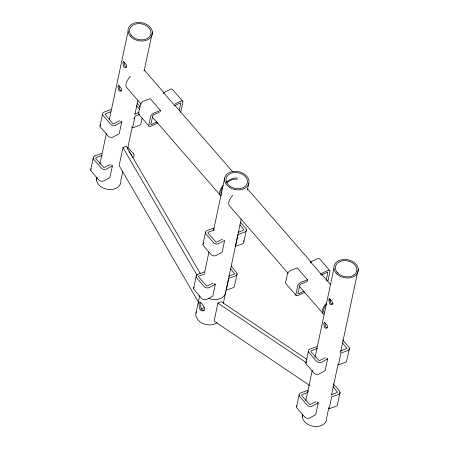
<?xml version="1.0" encoding="UTF-8"?>
<svg xmlns="http://www.w3.org/2000/svg" width="449" height="449" viewBox="0 0 449 449"><rect width="100%" height="100%" fill="white"/><g stroke="black" fill="none" stroke-linecap="round" stroke-linejoin="round"><path stroke-width="0.67" d="M163.447 93.734L163.571 92.702L170.048 89.469A3.536 1.706 -41 0 1 172.41 89.373L182.704 101.227M310.512 263.03L310.641 261.997L317.117 258.77A3.536 1.706 -41 0 1 319.475 258.675L329.768 270.523M320.811 274.878L320.934 273.851L310.641 261.997M200.428 302.531L200.108 304.753L201.494 309.355L203.352 310.349L204.362 310.27M90.704 169.896L93.218 158.082M100.032 126.006L102.546 114.192M96.484 180.004L97.068 177.265M99.835 164.261L106.379 133.46M109.292 119.771L128.06 31.469M111.605 165.069L112.385 165.844L109.876 177.664L103.837 180.896A3.536 2.61 12 0 1 98.78 179.931L91.332 171.361A3.536 2.61 12 0 1 91.052 168.678M120.933 121.185L121.713 121.96L119.204 133.774L113.165 137.007A3.536 2.61 12 0 1 108.108 136.047L100.66 127.477A3.536 2.61 12 0 1 100.38 124.794M200.164 273.402L126.259 146.149L122.959 147.614L119.137 165.574L198.677 302.525M122.745 171.641L120.854 180.543A12.359 9.126 12 0 1 108.001 189.416A12.359 9.126 12 0 1 96.687 177.271M127.544 149.057L132.202 127.151M133.948 118.934L134.234 117.571M134.964 114.147L137.877 100.458M144.129 71.021L152.424 32.008M142.103 117.992L140.986 123.239A3.536 2.61 12 0 1 139.319 125.434L132.578 127.858L135.087 116.044L139.381 114.501M179.381 110.387L180.745 102.776L174.251 105.812M193.62 288.365L196.129 276.55M202.948 244.481L205.457 232.666M213.589 229.36L213.87 228.047L207.129 230.472A3.536 2.61 12 0 0 206.085 234.131L213.533 242.701A3.536 2.61 12 0 0 218.59 243.667L224.629 240.434L222.115 252.248L216.081 255.481A3.536 2.61 12 0 1 211.019 254.521L203.577 245.945A3.536 2.61 12 0 1 203.29 243.263M195.994 312.981L199.625 295.874M204.581 272.577L208.953 252.007M213.471 230.752L224.691 177.95M214.521 283.543L215.301 284.318L212.787 296.132L206.753 299.365A3.536 2.61 12 0 1 201.691 298.405L194.249 289.835A3.536 2.61 12 0 1 193.962 287.152M306.942 359.402L221.222 301.661L217.922 303.12L214.106 321.086L309.67 385.455M223.333 303.255L241.253 218.932M247.377 190.135L248.836 183.276A12.359 9.126 12 0 0 232.481 171.574A12.359 9.126 12 0 0 228.973 186.992A12.359 9.126 12 0 0 248.836 183.276M237.083 273.783L234.574 285.598A3.536 2.61 12 0 1 232.902 287.792L226.161 290.217L228.676 278.402L235.416 275.978A3.536 2.61 12 0 0 236.455 272.319L231.201 266.268M243.902 241.714L246.411 229.899M296.581 406.895L299.096 395.081M305.909 363.011L308.424 351.197M326.311 280.339L327.815 272.072L321.321 275.108M302.357 416.992L302.794 414.943M305.848 400.564L312.251 370.447M315.013 357.443L333.933 268.457M317.482 402.074L318.262 402.848L315.754 414.663L309.715 417.896A3.536 2.61 12 0 1 304.658 416.936L297.21 408.36A3.536 2.61 12 0 1 296.929 405.677M326.81 358.184L327.59 358.959L325.082 370.779L319.043 374.011A3.536 2.61 12 0 1 313.986 373.046L306.538 364.476A3.536 2.61 12 0 1 306.257 361.793M328.612 408.635L326.72 417.531A12.359 9.126 12 0 1 314.345 426.46A12.359 9.126 12 0 1 302.401 414.943M331.525 394.946L338.069 364.139M340.544 352.504L358.296 268.996M340.05 392.314L337.536 404.128A3.536 2.61 12 0 1 335.869 406.323L329.128 408.742L331.637 396.927L338.378 394.508A3.536 2.61 12 0 0 339.422 390.843L333.287 383.788M349.378 348.424L346.864 360.238A3.536 2.61 12 0 1 345.197 362.433L338.456 364.857L340.965 353.043L347.706 350.618A3.536 2.61 12 0 0 348.75 346.959L342.615 339.899M160.164 111.593L160.495 110.471L150.196 98.623L143.893 101.042A3.536 1.706 -41 0 0 140.357 104.701L138.539 113.243A3.536 1.706 -41 0 0 139.588 114.613M296.099 295.442L285.805 283.594A3.536 1.706 -41 0 1 285.603 282.544L287.422 273.997A3.536 1.706 -41 0 1 290.963 270.343L297.266 267.918L307.559 279.772L307.065 281.45L300.084 284.346L297.883 293.517L298.057 293.893L298.804 293.725L303.979 291.143M119.569 120.725L114.265 123.565L113.316 123.733L112.598 123.357L104.999 114.153L110.892 111.734M115.679 125.192L121.713 121.96M110.235 164.609L103.988 167.623L95.828 158.671L95.671 158.042L96.299 157.509L102.22 155.382M112.385 165.844L106.351 169.082A3.536 2.61 12 0 1 101.289 168.117L93.847 159.547A3.536 2.61 12 0 1 94.885 155.887M222.48 239.199L216.233 242.207L208.067 233.256L207.909 232.627L208.544 232.099L214.465 229.972M213.152 283.083L206.905 286.092L198.739 277.14L198.581 276.511L199.216 275.983L205.137 273.856M215.301 284.318L209.262 287.551A3.536 2.61 12 0 1 204.205 286.591L196.757 278.021A3.536 2.61 12 0 1 197.801 274.356L204.542 271.937M325.446 357.73L319.194 360.738L311.034 351.786L310.876 351.157L311.505 350.624L317.426 348.497M327.59 358.959L321.557 362.197A3.536 2.61 12 0 1 316.494 361.232L309.052 352.661A3.536 2.61 12 0 1 310.091 349.002L316.837 346.577M316.118 401.614L309.866 404.622L301.706 395.67L301.548 395.041L302.177 394.514L308.098 392.387M318.262 402.848L312.229 406.081A3.536 2.61 12 0 1 307.167 405.116L299.724 396.546A3.536 2.61 12 0 1 300.763 392.886L307.503 390.462L308.34 391.584M156.909 121.847L151.74 124.429L150.987 124.598L150.813 124.221L153.019 115.045L159.384 112.39M157.868 122.818L151.392 126.051A3.536 1.706 -41 0 1 148.832 125.097L150.651 116.549A3.536 1.706 -41 0 1 154.192 112.895L160.495 110.471M320.934 273.851L327.411 270.618A3.536 1.706 -41 0 1 329.97 271.572L328.152 280.12A3.536 1.706 -41 0 1 327.753 281.085M304.938 292.114L298.462 295.347A3.536 1.706 -41 0 1 295.902 294.392L297.721 285.845A3.536 1.706 -41 0 1 301.257 282.191L307.559 279.772M110.954 109.578L104.213 111.997A3.536 2.61 12 0 0 103.175 115.662L110.617 124.233A3.536 2.61 12 0 0 115.679 125.192M134.492 114.119L139.1 112.463M94.885 155.882L101.626 153.463M238.065 232.358L243.959 229.933L239.861 224.769M228.737 276.242L234.631 273.823L230.533 268.654M340.37 351.118L346.925 348.463L342.391 342.795M331.042 395.008L337.597 392.347L333.063 386.679M333.164 303.765L332.007 304.08L330.862 303.26L330.021 299.315M217.922 303.12L306.538 362.814M126.135 67.086L124.996 66.272L124.474 65.178L124.148 62.327M121.101 90.76L119.962 89.946L119.445 88.851L119.114 86M326.973 327.753L325.834 326.934L325.317 325.839L324.986 322.988M163.846 92.601L145.476 71.458A12.359 5.955 -41 0 0 143.927 70.341M174.863 105.291L232.728 171.9M311.191 262.216L248.275 189.792A12.359 5.955 -41 0 0 247.348 188.962M321.753 274.378L330.475 284.419M163.571 92.702L173.87 104.555L180.341 101.322A3.536 1.706 -41 0 1 182.9 102.277L181.087 110.824A3.536 1.706 -41 0 1 180.352 112.284M141.177 104.162L126.483 87.246A12.359 5.955 -41 0 1 130.406 76.442M152.2 116.852L220.162 195.091M288.062 273.256L229.282 205.586A12.359 5.955 -41 0 1 232.711 195.309M299.085 285.94L322.96 313.43M137.175 103.405L140.245 106.935M240.529 222.378L245.783 228.429A3.536 2.61 12 0 1 244.744 232.094L238.004 234.513L235.489 246.327L242.23 243.908A3.536 2.61 12 0 0 243.599 240.709M136.507 105.79L139.577 109.32M138.741 114.293L149.034 126.147M127.847 147.289L133.544 153.844M128.936 151.695L131.72 155.348M131.742 126.736L132.578 127.858M328.292 407.619L329.128 408.742M122.959 147.614L197.218 275.473M225.673 291.811A12.359 9.126 12 0 1 208.779 298.411M216.974 322.803A12.359 9.126 12 0 1 198.093 320.058L196.134 316.59A12.359 9.126 12 0 1 196.359 311.847M200.759 309.047A10.827 7.992 12 0 1 204.317 307.728M133.544 153.844A3.536 2.61 12 0 1 132.5 157.504M323.886 314.261A12.359 5.955 -41 0 1 326.395 303.154M329.515 300.241A12.359 5.955 -41 0 1 330.66 299.393M324.144 312.448A10.827 5.214 -41 0 1 326.445 304.27M329.942 300.852A10.827 5.214 -41 0 1 331.081 300.022M221.088 195.921A12.359 5.955 -41 0 1 223.125 185.347M226.717 181.901A12.359 5.955 -41 0 1 237.611 178.18M221.34 194.108A10.827 5.214 -41 0 1 222.861 186.969M226.61 182.945A10.827 5.214 -41 0 1 237.167 179.549M198.924 303.479L199.345 307.711L200.254 309.9L202.117 310.899L203.661 310.775L204.508 309.552C204.722 306.471 202.314 304.366 200.518 302.205L199.536 302.076L198.924 303.479M123.531 61.502L122.908 62.877L123.756 66.817L124.895 67.636L126.635 67.165L126.523 64.948L123.531 61.502M118.502 85.175L117.879 86.545L118.721 90.49L119.866 91.31L121.606 90.838L121.494 88.616L118.502 85.175M329.403 298.495L328.78 299.865L329.628 303.81L330.767 304.624L332.507 304.158L332.395 301.936L329.403 298.495M324.374 322.169L323.746 323.538L324.593 327.484L325.738 328.298L327.478 327.826L327.36 325.609L324.374 322.169M229.944 186.195A10.827 7.992 12 0 0 247.332 182.945A10.827 7.992 12 0 0 233.014 172.697A10.827 7.992 12 0 0 229.944 186.195M336.144 273.138A12.359 9.126 12 0 0 357.247 273.604A12.359 9.126 12 0 0 344.944 259.438A12.359 9.126 12 0 0 336.144 273.138M337.384 272.588A10.827 7.992 12 0 0 355.866 272.998A10.827 7.992 12 0 0 345.09 260.594A10.827 7.992 12 0 0 337.384 272.588M130.277 36.15A12.359 9.126 12 0 0 151.375 36.61A12.359 9.126 12 0 0 139.072 22.45A12.359 9.126 12 0 0 130.277 36.15M131.512 35.6A10.827 7.992 12 0 0 149.994 36.01A10.827 7.992 12 0 0 139.218 23.606A10.827 7.992 12 0 0 131.512 35.6"/></g></svg>
